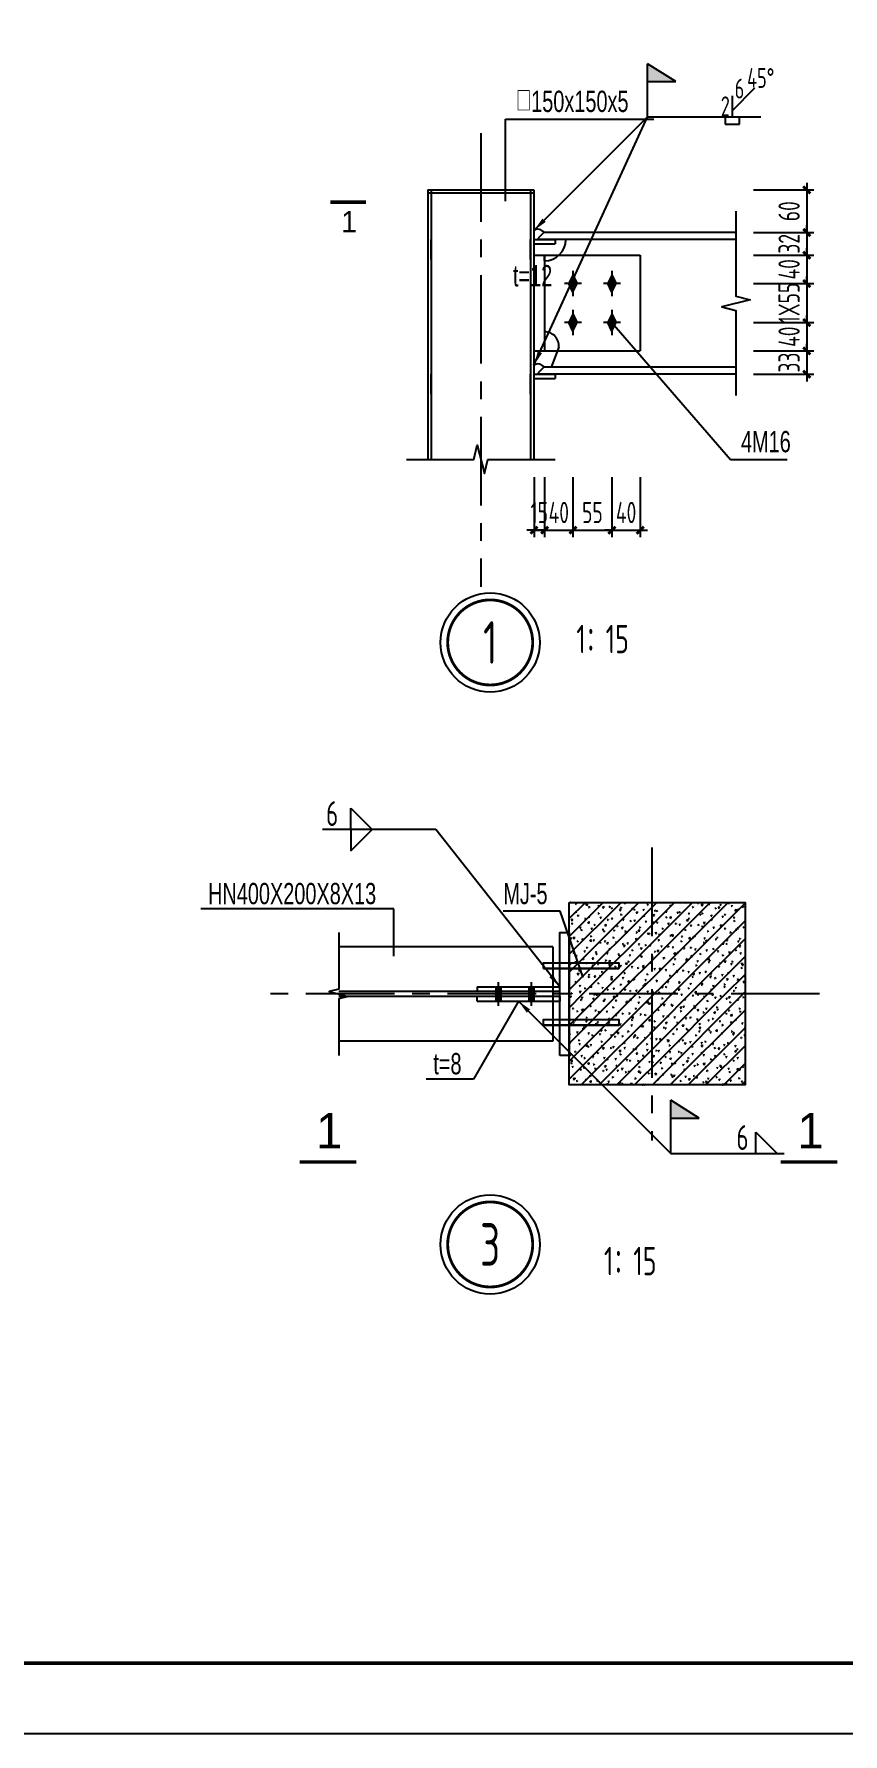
# Model space of a CAD drawing. Extents: x -803796 to -501762, y -1479216 to -846035.
# Drawn here: x -552556 to -535429, y -1336296 to -1300324 of the extents above; entities that cross this region are included whole.
import ezdxf
from ezdxf.enums import TextEntityAlignment as Align

# ---------------------------------------------------------------- set-up
doc = ezdxf.new("R2010")
doc.units = 0
doc.header["$LTSCALE"] = 1500
doc.linetypes.add('CENTER', pattern=[2, 1.25, -0.25, 0.25, -0.25])
doc.linetypes.add('DASHED', pattern=[19.05, 12.7, -6.35])
doc.layers.get('0').update_dxf_attribs({"linetype": 'CONTINUOUS'})
doc.layers.get('Defpoints').update_dxf_attribs({"linetype": 'CONTINUOUS'})
for name, color, linetype in [('AR-INT DECO', 140, 'CONTINUOUS'), ('AXIS', 253, 'CENTER'), ('AXIS_DIM', 3, 'CONTINUOUS'), ('BORDER', 7, 'CONTINUOUS'), ('HATCH', 254, 'CONTINUOUS'), ('NUM', 7, 'CONTINUOUS'), ('STXT_GB_THIN', 2, 'CONTINUOUS'), ('STXT_GB_TNDSH', 6, 'DASHED'), ('STXT_GEN_PDX', 7, 'CONTINUOUS'), ('STXT_LS_THIN', 8, 'CONTINUOUS'), ('STXT_XG_THIN', 2, 'CONTINUOUS'), ('STXT_XG_TNDSH', 6, 'DASHED'), ('TEXT', 7, 'CONTINUOUS'), ('THICK', 6, 'CONTINUOUS'), ('THIN', 7, 'CONTINUOUS')]:
    doc.layers.add(name, color=color, linetype=linetype)
doc.styles.add('TSSD_Dimension', font='Tssdeng.shx', dxfattribs={"width": 0.7, "bigfont": 'hztxt.shx'})
doc.styles.add('TSSD_Label', font='tj03-romans1.shx', dxfattribs={"width": 0.7, "bigfont": 'hztxt.shx'})
doc.styles.add('TSSD_NORM', font='tssdeng.shx', dxfattribs={"width": 0.7, "bigfont": 'hztxt.shx'})
doc.styles.add('TSSD_Num', font='tssdeng.shx', dxfattribs={"width": 0.7, "bigfont": 'hztxt.shx'})
doc.dimstyles.new('TSSD_10_150', dxfattribs={"dimtxt": 450, "dimasz": 150, "dimexe": 150, "dimexo": 375, "dimgap": 150, "dimtad": 1, "dimdec": 0, "dimlfac": 0.066667, "dimzin": 0, "dimdsep": 46, "dimtxsty": 'TSSD_Dimension', "dimblk": 'ARCHTICK', "dimblk1": 'ARCHTICK', "dimblk2": 'ARCHTICK', "dimcen": 0, "dimdle": 150, "dimclrt": 7, "dimadec": 0, "dimazin": 0, "dimtfac": 1, "dimtdec": 0, "dimtix": 1, "dimtmove": 2, "dimatfit": 3, "dimfxl": 1, "dimtolj": 1, "dimtzin": 0, "dimarcsym": 0})
doc.dimstyles.new('TSSD_LEADER_STYLE_300.0', dxfattribs={"dimtxt": 0.18, "dimasz": 300, "dimexe": 0.18, "dimexo": 0.0625, "dimgap": 0.09, "dimtad": 0, "dimtih": 1, "dimtoh": 1, "dimdec": 4, "dimzin": 0, "dimdsep": 46, "dimtxsty": 'Standard', "dimcen": 0.09, "dimadec": 0, "dimazin": 0, "dimtfac": 1, "dimtdec": 4, "dimtofl": 0, "dimtmove": 0, "dimatfit": 3, "dimfxl": 1, "dimtolj": 1, "dimtzin": 0, "dimarcsym": 0})
pattern_1 = [(50, (-262857.66, -396548.18), (239.086728, -20.91738), [25, -275]), (355, (-262857.66, -396548.18), (-46.250445, 250.73071), [20, -220]), (100.4514, (-262837.74, -396549.92), (192.83646, 229.81318), [21.24673, -233.71404]), (46.1842, (-262857.66, -396481.5), (355.74702, -55.173005), [37.5, -412.5]), (96.6356, (-262828, -396486.1), (311.55424, 324.70596), [31.8701, -350.571]), (351.1842, (-262857.66, -396481.5), (311.55398, 324.7062), [30, -330]), (21, (-262824.33, -396498.18), (198.969017, -134.206297), [25, -275]), (326, (-262824.33, -396498.18), (81.10511, 241.71668), [20, -220]), (71.4514, (-262807.75, -396509.36), (280.07421, 107.510166), [21.24673, -233.71404]), (45, (-262857.66, -396548.18), (-188.56181, 188.56181), [])]

# ---------------------------------------------------------------- blocks, each defined once
blk = doc.blocks.new('_ArchTick')
at = {"color": 0, "linetype": 'ByBlock', "const_width": 0.4}
blk.add_lwpolyline([(-0.5, -0.5), (0.5, 0.5)], dxfattribs=at)
blk = doc.blocks.new('*D463')
at = {"color": 0, "lineweight": -2, "transparency": 16777216}
for p, q in [((-541971, -1309699), (-541971, -1310974)), ((-541746, -1309699), (-541746, -1310974)), ((-541971, -1310824), (-542121, -1310824)), ((-541971, -1310824), (-541746, -1310824)), ((-541746, -1310824), (-541596, -1310824))]:
    blk.add_line(p, q, dxfattribs=at)
at = {"layer": 'Defpoints', "color": 0, "transparency": 16777216}
for p in [(-541971, -1309324), (-541746, -1309324), (-541746, -1310824)]:
    blk.add_point(p, dxfattribs=at)
at = {"color": 0, "lineweight": -2, "transparency": 16777216, "xscale": 150, "yscale": 150, "zscale": 150}
blk.add_blockref('_ArchTick', (-541971, -1310824), dxfattribs=at)
at = {"color": 0, "lineweight": -2, "transparency": 16777216, "xscale": 150, "yscale": 150, "zscale": 150, "rotation": 180}
blk.add_blockref('_ArchTick', (-541746, -1310824), dxfattribs=at)
at = {"color": 7, "transparency": 16777216, "insert": (-541859, -1310449), "char_height": 450, "attachment_point": 5, "style": 'TSSD_Dimension'}
blk.add_mtext('\\A1;15', dxfattribs=at)
blk = doc.blocks.new('*D464')
at = {"color": 0, "lineweight": -2, "transparency": 16777216}
for p, q in [((-541746, -1309699), (-541746, -1310974)), ((-541146, -1309699), (-541146, -1310974)), ((-541746, -1310824), (-541896, -1310824)), ((-541746, -1310824), (-541146, -1310824)), ((-541146, -1310824), (-540996, -1310824))]:
    blk.add_line(p, q, dxfattribs=at)
at = {"layer": 'Defpoints', "color": 0, "transparency": 16777216}
for p in [(-541746, -1309324), (-541146, -1309324), (-541146, -1310824)]:
    blk.add_point(p, dxfattribs=at)
at = {"color": 0, "lineweight": -2, "transparency": 16777216, "xscale": 150, "yscale": 150, "zscale": 150}
blk.add_blockref('_ArchTick', (-541746, -1310824), dxfattribs=at)
at = {"color": 0, "lineweight": -2, "transparency": 16777216, "xscale": 150, "yscale": 150, "zscale": 150, "rotation": 180}
blk.add_blockref('_ArchTick', (-541146, -1310824), dxfattribs=at)
at = {"color": 7, "transparency": 16777216, "insert": (-541446, -1310449), "char_height": 450, "attachment_point": 5, "style": 'TSSD_Dimension'}
blk.add_mtext('\\A1;40', dxfattribs=at)
blk = doc.blocks.new('*D465')
at = {"color": 0, "lineweight": -2, "transparency": 16777216}
for p, q in [((-541146, -1309699), (-541146, -1310974)), ((-540321, -1309699), (-540321, -1310974)), ((-541296, -1310824), (-540171, -1310824))]:
    blk.add_line(p, q, dxfattribs=at)
at = {"layer": 'Defpoints', "color": 0, "transparency": 16777216}
for p in [(-541146, -1309324), (-540321, -1309324), (-540321, -1310824)]:
    blk.add_point(p, dxfattribs=at)
at = {"color": 0, "lineweight": -2, "transparency": 16777216, "xscale": 150, "yscale": 150, "zscale": 150, "rotation": 180}
blk.add_blockref('_ArchTick', (-541146, -1310824), dxfattribs=at)
at = {"color": 0, "lineweight": -2, "transparency": 16777216, "xscale": 150, "yscale": 150, "zscale": 150}
blk.add_blockref('_ArchTick', (-540321, -1310824), dxfattribs=at)
at = {"color": 7, "transparency": 16777216, "insert": (-540734, -1310449), "char_height": 450, "attachment_point": 5, "style": 'TSSD_Dimension'}
blk.add_mtext('\\A1;55', dxfattribs=at)
blk = doc.blocks.new('*D466')
at = {"color": 0, "lineweight": -2, "transparency": 16777216}
for p, q in [((-540321, -1309699), (-540321, -1310974)), ((-539721, -1309699), (-539721, -1310974)), ((-540321, -1310824), (-540471, -1310824)), ((-540321, -1310824), (-539721, -1310824)), ((-539721, -1310824), (-539571, -1310824))]:
    blk.add_line(p, q, dxfattribs=at)
at = {"layer": 'Defpoints', "color": 0, "transparency": 16777216}
for p in [(-540321, -1309324), (-539721, -1309324), (-539721, -1310824)]:
    blk.add_point(p, dxfattribs=at)
at = {"color": 0, "lineweight": -2, "transparency": 16777216, "xscale": 150, "yscale": 150, "zscale": 150}
blk.add_blockref('_ArchTick', (-540321, -1310824), dxfattribs=at)
at = {"color": 0, "lineweight": -2, "transparency": 16777216, "xscale": 150, "yscale": 150, "zscale": 150, "rotation": 180}
blk.add_blockref('_ArchTick', (-539721, -1310824), dxfattribs=at)
at = {"color": 7, "transparency": 16777216, "insert": (-540021, -1310449), "char_height": 450, "attachment_point": 5, "style": 'TSSD_Dimension'}
blk.add_mtext('\\A1;40', dxfattribs=at)
blk = doc.blocks.new('*D467')
at = {"color": 0, "lineweight": -2, "transparency": 16777216}
for p, q in [((-537321, -1304524), (-536046, -1304524)), ((-536196, -1304524), (-536196, -1304374)), ((-536196, -1304524), (-536196, -1305004)), ((-537321, -1305004), (-536046, -1305004)), ((-536196, -1305004), (-536196, -1305154))]:
    blk.add_line(p, q, dxfattribs=at)
at = {"layer": 'Defpoints', "color": 0, "transparency": 16777216}
for p in [(-537696, -1304524), (-537696, -1305004), (-536196, -1305004)]:
    blk.add_point(p, dxfattribs=at)
at = {"color": 0, "lineweight": -2, "transparency": 16777216, "xscale": 150, "yscale": 150, "zscale": 150}
for p, rotation in [((-536196, -1304524), 270), ((-536196, -1305004), 90)]:
    blk.add_blockref('_ArchTick', p, dxfattribs=dict(at, rotation=rotation))
at = {"color": 7, "transparency": 16777216, "insert": (-536571, -1304764), "char_height": 450, "attachment_point": 5, "rotation": 90, "style": 'TSSD_Dimension'}
blk.add_mtext('\\A1;32', dxfattribs=at)
blk = doc.blocks.new('*D468')
at = {"color": 0, "lineweight": -2, "transparency": 16777216}
for p, q in [((-537321, -1305004), (-536046, -1305004)), ((-536196, -1305004), (-536196, -1304854)), ((-536196, -1305004), (-536196, -1305604)), ((-537321, -1305604), (-536046, -1305604)), ((-536196, -1305604), (-536196, -1305754))]:
    blk.add_line(p, q, dxfattribs=at)
at = {"layer": 'Defpoints', "color": 0, "transparency": 16777216}
for p in [(-537696, -1305004), (-537696, -1305604), (-536196, -1305604)]:
    blk.add_point(p, dxfattribs=at)
at = {"color": 0, "lineweight": -2, "transparency": 16777216, "xscale": 150, "yscale": 150, "zscale": 150}
for p, rotation in [((-536196, -1305004), 270), ((-536196, -1305604), 90)]:
    blk.add_blockref('_ArchTick', p, dxfattribs=dict(at, rotation=rotation))
at = {"color": 7, "transparency": 16777216, "insert": (-536571, -1305304), "char_height": 450, "attachment_point": 5, "rotation": 90, "style": 'TSSD_Dimension'}
blk.add_mtext('\\A1;40', dxfattribs=at)
blk = doc.blocks.new('*D469')
at = {"color": 0, "lineweight": -2, "transparency": 16777216}
for p, q in [((-537321, -1305604), (-536046, -1305604)), ((-536196, -1305604), (-536196, -1305454)), ((-536196, -1305604), (-536196, -1306429)), ((-537321, -1306429), (-536046, -1306429)), ((-536196, -1306429), (-536196, -1306579))]:
    blk.add_line(p, q, dxfattribs=at)
at = {"layer": 'Defpoints', "color": 0, "transparency": 16777216}
for p in [(-537696, -1305604), (-537696, -1306429), (-536196, -1306429)]:
    blk.add_point(p, dxfattribs=at)
at = {"color": 0, "lineweight": -2, "transparency": 16777216, "xscale": 150, "yscale": 150, "zscale": 150}
for p, rotation in [((-536196, -1305604), 270), ((-536196, -1306429), 90)]:
    blk.add_blockref('_ArchTick', p, dxfattribs=dict(at, rotation=rotation))
at = {"color": 7, "transparency": 16777216, "insert": (-536571, -1306017), "char_height": 450, "attachment_point": 5, "rotation": 90, "style": 'TSSD_Dimension'}
blk.add_mtext('\\A1;1X55', dxfattribs=at)
blk = doc.blocks.new('*D470')
at = {"color": 0, "lineweight": -2, "transparency": 16777216}
for p, q in [((-537321, -1306429), (-536046, -1306429)), ((-536196, -1306429), (-536196, -1306279)), ((-536196, -1306429), (-536196, -1307029)), ((-537321, -1307029), (-536046, -1307029)), ((-536196, -1307029), (-536196, -1307179))]:
    blk.add_line(p, q, dxfattribs=at)
at = {"layer": 'Defpoints', "color": 0, "transparency": 16777216}
for p in [(-537696, -1306429), (-537696, -1307029), (-536196, -1307029)]:
    blk.add_point(p, dxfattribs=at)
at = {"color": 0, "lineweight": -2, "transparency": 16777216, "xscale": 150, "yscale": 150, "zscale": 150}
for p, rotation in [((-536196, -1306429), 270), ((-536196, -1307029), 90)]:
    blk.add_blockref('_ArchTick', p, dxfattribs=dict(at, rotation=rotation))
at = {"color": 7, "transparency": 16777216, "insert": (-536571, -1306729), "char_height": 450, "attachment_point": 5, "rotation": 90, "style": 'TSSD_Dimension'}
blk.add_mtext('\\A1;40', dxfattribs=at)
blk = doc.blocks.new('*D471')
at = {"color": 0, "lineweight": -2, "transparency": 16777216}
for p, q in [((-537321, -1307029), (-536046, -1307029)), ((-536196, -1307029), (-536196, -1306879)), ((-536196, -1307029), (-536196, -1307524)), ((-537321, -1307524), (-536046, -1307524)), ((-536196, -1307524), (-536196, -1307674))]:
    blk.add_line(p, q, dxfattribs=at)
at = {"layer": 'Defpoints', "color": 0, "transparency": 16777216}
for p in [(-537696, -1307029), (-537696, -1307524), (-536196, -1307524)]:
    blk.add_point(p, dxfattribs=at)
at = {"color": 0, "lineweight": -2, "transparency": 16777216, "xscale": 150, "yscale": 150, "zscale": 150}
for p, rotation in [((-536196, -1307029), 270), ((-536196, -1307524), 90)]:
    blk.add_blockref('_ArchTick', p, dxfattribs=dict(at, rotation=rotation))
at = {"color": 7, "transparency": 16777216, "insert": (-536571, -1307277), "char_height": 450, "attachment_point": 5, "rotation": 90, "style": 'TSSD_Dimension'}
blk.add_mtext('\\A1;33', dxfattribs=at)
blk = doc.blocks.new('_WELD001')
at = {"linetype": 'ByBlock'}
blk.add_hatch(color=0, dxfattribs=at).paths.add_polyline_path([(0, 1.5), (0, 1), (0.8, 1)])
at = {"color": 0, "linetype": 'ByBlock'}
for p, q in [((0, 0), (0, 1.5)), ((0.8, 1), (0, 1.5)), ((0, 1), (0.8, 1))]:
    blk.add_line(p, q, dxfattribs=at)
blk = doc.blocks.new('_WELD008')
at = {"color": 0, "linetype": 'ByBlock'}
for p, q in [((0, 0.3), (1.061, 1.361)), ((0, 0), (0, 1))]:
    blk.add_line(p, q, dxfattribs=at)
for tag, p in [('B', (0.288, 0.856)), ('C', (1.286, 1.416)), ('A', (-0.303, -0.009))]:
    blk.add_attdef(tag, text='', height=0.8, dxfattribs=at).set_placement(p, align=Align.CENTER)
blk = doc.blocks.new('_WELD002')
at = {"color": 0, "linetype": 'ByBlock'}
for p, q in [((0.5, 1), (0, 1)), ((0, 0), (0.5, 0)), ((0.5, 0), (0.5, 1))]:
    blk.add_line(p, q, dxfattribs=at)
blk = doc.blocks.new('*D472')
at = {"color": 0, "lineweight": -2, "transparency": 16777216}
for p, q in [((-536196, -1303474), (-536196, -1304674)), ((-537321, -1303624), (-536046, -1303624)), ((-537321, -1304524), (-536046, -1304524))]:
    blk.add_line(p, q, dxfattribs=at)
at = {"layer": 'Defpoints', "color": 0, "transparency": 16777216}
for p in [(-537696, -1303624), (-537696, -1304524), (-536196, -1304524)]:
    blk.add_point(p, dxfattribs=at)
at = {"color": 0, "lineweight": -2, "transparency": 16777216, "xscale": 150, "yscale": 150, "zscale": 150}
for p, rotation in [((-536196, -1303624), 90), ((-536196, -1304524), 270)]:
    blk.add_blockref('_ArchTick', p, dxfattribs=dict(at, rotation=rotation))
at = {"color": 7, "transparency": 16777216, "insert": (-536571, -1304074), "char_height": 450, "attachment_point": 5, "rotation": 90, "style": 'TSSD_Dimension'}
blk.add_mtext('\\A1;60', dxfattribs=at)
blk = doc.blocks.new('ts_idx2')
at = {"color": 0, "linetype": 'ByBlock', "lineweight": -2, "const_width": 0.0333}
blk.add_lwpolyline([(-0.5, 0, 1), (0.5, 0, 1)], format="xyb", close=True, dxfattribs=at)
at = {"color": 0, "linetype": 'ByBlock', "lineweight": -2}
blk.add_circle((0, 0), 0.583, dxfattribs=at)
at = {"color": 0, "linetype": 'ByBlock', "lineweight": -2, "style": 'TSSD_Num', "width": 0.7}
blk.add_attdef('A', text='', height=0.5, dxfattribs=at).set_placement((0, 0), align=Align.MIDDLE_CENTER)
blk = doc.blocks.new('_WELD004')
at = {"color": 0, "linetype": 'ByBlock'}
for p, q in [((0, 1), (1, 0)), ((0, 0), (0, 1))]:
    blk.add_line(p, q, dxfattribs=at)
blk = doc.blocks.new('A$C2C5862AE')
at = {"layer": 'AR-INT DECO'}
for p, q in [((-1459, 1712), (-1459, 118)), ((-1339, 1712), (-1339, 118)), ((-259, 1712), (-259, 118)), ((-139, 1712), (-139, 118))]:
    blk.add_line(p, q, dxfattribs=at)
for points in [[(-1459, 1712), (-1339, 1712), (-1339, 118), (-1459, 118)], [(-259, 1712), (-139, 1712), (-139, 118), (-259, 118)], [(-2099, 1370), (501, 1370), (501, 1170), (-2099, 1170)]]:
    blk.add_lwpolyline(points, close=True, dxfattribs=at)

msp = doc.modelspace()

# ---------------------------------------------------------------- hatches: boundary and pattern name
at = {"layer": 'HATCH'}
h = msp.add_hatch(dxfattribs=at)
h.set_pattern_fill('ARMOREDW', color=256, scale=33.333333, style=0)
h.set_pattern_definition(pattern_1)
h.paths.add_polyline_path([(-539275, -1318698.3), (-541225, -1318698.3), (-541225, -1320637.6), (-539275, -1320637.6)])
h = msp.add_hatch(dxfattribs=at)
h.set_pattern_fill('ARMOREDW', color=256, scale=33.333333, style=0)
h.set_pattern_definition(pattern_1)
h.paths.add_polyline_path([(-537503.5, -1318698.3), (-539275, -1318698.3), (-539275, -1320637.6), (-537503.5, -1320637.6)])
h = msp.add_hatch(dxfattribs=at)
h.set_pattern_fill('ARMOREDW', color=256, scale=33.333333, style=0)
h.set_pattern_definition(pattern_1)
h.paths.add_polyline_path([(-539275, -1320637.6), (-541225, -1320637.6), (-541225, -1322560.9), (-539275, -1322560.9)])
h = msp.add_hatch(dxfattribs=at)
h.set_pattern_fill('ARMOREDW', color=256, scale=33.333333, style=0)
h.set_pattern_definition(pattern_1)
h.paths.add_polyline_path([(-537503.5, -1320637.6), (-539275, -1320637.6), (-539275, -1322560.9), (-537503.5, -1322560.9)])
at = {"layer": 'STXT_LS_THIN'}
for points in [[(-541146.1, -1305424.4), (-541056.1, -1305604.4), (-541146.1, -1305784.4), (-541236.1, -1305604.4)], [(-540321.1, -1305424.4), (-540231.1, -1305604.4), (-540321.1, -1305784.4), (-540411.1, -1305604.4)], [(-541146.1, -1306249.4), (-541056.1, -1306429.4), (-541146.1, -1306609.4), (-541236.1, -1306429.4)], [(-540321.1, -1306249.4), (-540231.1, -1306429.4), (-540321.1, -1306609.4), (-540411.1, -1306429.4)]]:
    msp.add_hatch(color=256, dxfattribs=at).paths.add_polyline_path(points)

# ---------------------------------------------------------------- linework, layer by layer
for p, q in [((-542571.1, -1303864.4), (-542571.1, -1302124.4)), ((-542571.1, -1302124.4), (-539430.9, -1302124.4)), ((-539571.1, -1302079.4), (-537171.1, -1302079.4)), ((-540321.1, -1306429.4), (-537814, -1309324.4)), ((-537814, -1309324.4), (-536614, -1309324.4))]:
    msp.add_line(p, q)
at = {"layer": 'AR-INT DECO'}
for p, q in [((-544045.9, -1317157.6), (-546445.9, -1317157.6)), ((-544935, -1318837.6), (-549021.6, -1318837.6)), ((-544935, -1319837.6), (-544935, -1318837.6)), ((-542300, -1320787.6), (-543252.6, -1322437.6)), ((-543252.6, -1322437.6), (-544252.6, -1322437.6)), ((-539075, -1324012.6), (-536675, -1324012.6))]:
    msp.add_line(p, q, dxfattribs=at)
msp.add_lwpolyline([(-541225, -1318698.3), (-537503.5, -1318698.3), (-537503.5, -1322560.9), (-541225, -1322560.9)], close=True, dxfattribs=at)
at = {"layer": 'AXIS'}
for p, q in [((-543096.1, -1302424.4), (-543096.1, -1312024.4)), ((-539475, -1317537.6), (-539475, -1323737.6)), ((-542725, -1320887.6), (-542725, -1320387.6)), ((-542025, -1320887.6), (-542025, -1320387.6)), ((-535925, -1320637.6), (-547705, -1320637.6))]:
    msp.add_line(p, q, dxfattribs=at)
at = {"layer": 'BORDER', "elevation": -3.1}
msp.add_lwpolyline([(-590861.8, -1336296), (-590861.8, -1273296), (-501761.8, -1273296), (-501761.8, -1336296)], close=True, dxfattribs=at)
at = {"layer": 'BORDER', "const_width": 75, "elevation": -3.1}
msp.add_lwpolyline([(-587111.8, -1334796), (-587111.8, -1274796), (-503261.8, -1274796), (-503261.8, -1334796)], close=True, dxfattribs=at)
at = {"layer": 'STXT_GB_THIN'}
for p, q in [((-541971.1, -1304674.4), (-541521.1, -1304674.4)), ((-541971.1, -1304674.4), (-541971.1, -1304764.4)), ((-541521.1, -1304674.4), (-541521.1, -1304764.4)), ((-541971.1, -1304764.4), (-541521.1, -1304764.4)), ((-541971.1, -1305004.4), (-539721.1, -1305004.4)), ((-539721.1, -1305004.4), (-539721.1, -1307029.4)), ((-541971.1, -1307029.4), (-539721.1, -1307029.4)), ((-541971.1, -1307524.4), (-541521.1, -1307524.4)), ((-541971.1, -1307524.4), (-541971.1, -1307614.4)), ((-541521.1, -1307524.4), (-541521.1, -1307614.4)), ((-541971.1, -1307614.4), (-541521.1, -1307614.4))]:
    msp.add_line(p, q, dxfattribs=at)
for centre in [(-541888.2, -1304605.2), (-541888.2, -1307455.2)]:
    msp.add_arc(centre, 150.6, 32.4322, 123.37828, dxfattribs=at)
at = {"layer": 'STXT_GB_TNDSH'}
for p, q in [((-544146.1, -1304074.4), (-544146.1, -1304494.4)), ((-542046.1, -1304074.4), (-542046.1, -1304494.4)), ((-544146.1, -1305094.4), (-544146.1, -1304674.4)), ((-542046.1, -1305094.4), (-542046.1, -1304674.4)), ((-544146.1, -1306924.4), (-544146.1, -1307344.4)), ((-542046.1, -1306924.4), (-542046.1, -1307344.4)), ((-544146.1, -1307944.4), (-544146.1, -1307524.4)), ((-542046.1, -1307944.4), (-542046.1, -1307524.4)), ((-543175, -1320487.6), (-541425, -1320487.6)), ((-543175, -1320487.6), (-543175, -1320587.6)), ((-541425, -1320587.6), (-541425, -1320487.6)), ((-541425, -1320587.6), (-543175, -1320587.6)), ((-541425, -1320687.6), (-543175, -1320687.6)), ((-543175, -1320787.6), (-543175, -1320687.6)), ((-543175, -1320787.6), (-541425, -1320787.6)), ((-541425, -1320687.6), (-541425, -1320787.6))]:
    msp.add_line(p, q, dxfattribs=at)
at = {"layer": 'STXT_GEN_PDX'}
for points in [[(-537696.1, -1304074.4), (-537696.1, -1305874.4), (-537396.1, -1305949.4), (-537996.1, -1306099.4), (-537696.1, -1306174.4), (-537696.1, -1307974.4)], [(-544671.1, -1309324.4), (-543246.1, -1309324.4), (-543171.1, -1309024.4), (-543021.1, -1309624.4), (-542946.1, -1309324.4), (-541521.1, -1309324.4)], [(-546105, -1319337.6), (-546105, -1320537.6), (-546305, -1320587.6), (-545905, -1320687.6), (-546105, -1320737.6), (-546105, -1321937.6)]]:
    msp.add_lwpolyline(points, dxfattribs=at)
at = {"layer": 'STXT_LS_THIN'}
for p, q in [((-541146.1, -1305334.4), (-541146.1, -1305874.4)), ((-540321.1, -1305334.4), (-540321.1, -1305874.4)), ((-540966.1, -1305604.4), (-541326.1, -1305604.4)), ((-541146.1, -1305424.4), (-541236.1, -1305604.4)), ((-541146.1, -1305784.4), (-541236.1, -1305604.4)), ((-541146.1, -1305424.4), (-541056.1, -1305604.4)), ((-541146.1, -1305784.4), (-541056.1, -1305604.4)), ((-540141.1, -1305604.4), (-540501.1, -1305604.4)), ((-540321.1, -1305424.4), (-540411.1, -1305604.4)), ((-540321.1, -1305784.4), (-540411.1, -1305604.4)), ((-540321.1, -1305424.4), (-540231.1, -1305604.4)), ((-540321.1, -1305784.4), (-540231.1, -1305604.4)), ((-540966.1, -1306429.4), (-541326.1, -1306429.4)), ((-541146.1, -1306249.4), (-541236.1, -1306429.4)), ((-541146.1, -1306609.4), (-541236.1, -1306429.4)), ((-541146.1, -1306159.4), (-541146.1, -1306699.4)), ((-541146.1, -1306249.4), (-541056.1, -1306429.4)), ((-541146.1, -1306609.4), (-541056.1, -1306429.4)), ((-540141.1, -1306429.4), (-540501.1, -1306429.4)), ((-540321.1, -1306249.4), (-540411.1, -1306429.4)), ((-540321.1, -1306609.4), (-540411.1, -1306429.4)), ((-540321.1, -1306159.4), (-540321.1, -1306699.4)), ((-540321.1, -1306249.4), (-540231.1, -1306429.4)), ((-540321.1, -1306609.4), (-540231.1, -1306429.4))]:
    msp.add_line(p, q, dxfattribs=at)
at = {"layer": 'STXT_LS_THIN', "const_width": 150}
for points in [[(-542725, -1320487.6), (-542725, -1320787.6)], [(-542025, -1320487.6), (-542025, -1320787.6)]]:
    msp.add_lwpolyline(points, dxfattribs=at)
at = {"layer": 'STXT_XG_THIN'}
for p, q in [((-544221.1, -1303624.4), (-544221.1, -1309324.4)), ((-544221.1, -1303624.4), (-541971.1, -1303624.4)), ((-544221.1, -1303684.4), (-541971.1, -1303684.4)), ((-541971.1, -1303624.4), (-541971.1, -1309324.4)), ((-541761.1, -1304524.4), (-541881.1, -1304644.4)), ((-541881.1, -1304644.4), (-541881.1, -1304674.4)), ((-537696.1, -1304674.4), (-541881.1, -1304674.4)), ((-537696.1, -1304524.4), (-541761.1, -1304524.4)), ((-541746.1, -1305124.4), (-541746.1, -1305004.4)), ((-541746.1, -1306624.4), (-541746.1, -1307029.4)), ((-541447.3, -1306951.1), (-541611.1, -1307374.4)), ((-541761.1, -1307374.4), (-541881.1, -1307494.4)), ((-541881.1, -1307494.4), (-541881.1, -1307524.4)), ((-537696.1, -1307524.4), (-541881.1, -1307524.4)), ((-537696.1, -1307374.4), (-541761.1, -1307374.4)), ((-541575, -1319637.6), (-546105, -1319637.6)), ((-541575, -1319637.6), (-541575, -1321637.6)), ((-541575, -1321637.6), (-546105, -1321637.6))]:
    msp.add_line(p, q, dxfattribs=at)
for centre, radius, start, end in [((-541746.1, -1304674.4), 450, 270, 0), ((-541746.1, -1306924.4), 300, 354.89144, 90)]:
    msp.add_arc(centre, radius, start, end, dxfattribs=at)
at = {"layer": 'STXT_XG_TNDSH'}
for p, q in [((-544146.1, -1303624.4), (-544146.1, -1309324.4)), ((-542046.1, -1303624.4), (-542046.1, -1309324.4)), ((-541746.1, -1305004.4), (-541746.1, -1307029.4)), ((-541575, -1320587.6), (-546105, -1320587.6)), ((-541575, -1320687.6), (-546105, -1320687.6)), ((-541575, -1320587.6), (-541575, -1320687.6))]:
    msp.add_line(p, q, dxfattribs=at)
at = {"layer": 'TEXT'}
for p, q in [((-541420.3, -1318887.3), (-542620.3, -1318887.3)), ((-540927.3, -1320287.8), (-541420.3, -1318887.3))]:
    msp.add_line(p, q, dxfattribs=at)
at = {"layer": 'THICK', "const_width": 75}
for points in [[(-545529.5, -1303883), (-546279.5, -1303883)], [(-545733.8, -1324193), (-546933.8, -1324193)], [(-536746.2, -1324193), (-535546.2, -1324193)]]:
    msp.add_lwpolyline(points, dxfattribs=at)

# ---------------------------------------------------------------- block references
at = {"xscale": 750, "yscale": 750, "zscale": 750}
msp.add_blockref('_WELD001', (-539571.1, -1302079.4), dxfattribs=at)
ref = msp.add_blockref('_WELD008', (-537771.1, -1302079.4), dxfattribs=dict(xscale=450, yscale=450, zscale=450))
ref.add_attrib('6', '6', dxfattribs={"height": 420, "style": 'TSSD_Dimension', "width": 0.7}).set_placement((-537621.1, -1301479.4), align=Align.MIDDLE_CENTER)
ref.add_attrib('2', '2', dxfattribs={"height": 420, "style": 'TSSD_Dimension', "width": 0.7}).set_placement((-537921.1, -1301854.4), align=Align.MIDDLE_CENTER)
ref.add_attrib('45%%d', '45%%d', dxfattribs={"height": 420, "style": 'TSSD_Dimension', "width": 0.7}).set_placement((-537171.1, -1301254.4), align=Align.MIDDLE_CENTER)
at = {"xscale": 300, "yscale": 300, "zscale": 300, "rotation": 270}
msp.add_blockref('_WELD002', (-537921.1, -1302079.4), dxfattribs=at)
at = {"layer": 'AR-INT DECO'}
for name, p, xscale, yscale, zscale in [('_WELD004', (-545845.9, -1317157.6), 450, 450, 450), ('_WELD001', (-539075, -1324012.6), 750, 750, 750), ('_WELD004', (-537275, -1324012.6), 450, 450, 450)]:
    msp.add_blockref(name, p, dxfattribs=dict(at, xscale=xscale, yscale=yscale, zscale=zscale))
at = {"layer": 'AR-INT DECO', "xscale": -450, "yscale": 449.9999999999998, "zscale": 450, "rotation": 180}
msp.add_blockref('_WELD004', (-545845.9, -1317157.6), dxfattribs=at)
at = {"layer": 'AR-INT DECO', "rotation": 90}
msp.add_blockref('A$C2C5862AE', (-540054.5, -1319839.1), dxfattribs=at)
at = {"layer": 'AXIS_DIM'}
ref = msp.add_blockref('ts_idx2', (-542898.6, -1325937.6), dxfattribs=dict(at, xscale=1800, yscale=1800, zscale=1800))
ref.add_attrib('1', '3', dxfattribs={"height": 900, "style": 'TSSD_Num', "width": 0.7}).set_placement((-542898.6, -1325937.6), align=Align.MIDDLE_CENTER)
at = {"layer": 'THIN'}
ref = msp.add_blockref('ts_idx2', (-542898.6, -1313199.1), dxfattribs=dict(at, xscale=1800, yscale=1800, zscale=1800))
ref.add_attrib('1', '1', dxfattribs={"height": 900, "style": 'TSSD_Num', "width": 0.7}).set_placement((-542898.6, -1313199.1), align=Align.MIDDLE_CENTER)

# ---------------------------------------------------------------- texts
at = {"style": 'TSSD_Label', "width": 0.7}
for s, p in [('□150x150x5', (-542346.1, -1301974.4)), (' t=12', (-542533.6, -1305664.4)), ('4M16', (-537589, -1309174.4))]:
    msp.add_text(s, height=450, dxfattribs=at).set_placement(p)
at = {"layer": 'AR-INT DECO', "width": 0.7}
for s, height, style, p in [('6', 525, 'TSSD_Dimension', (-546370.9, -1317082.6)), ('HN400X200X8X13', 450, 'TSSD_Label', (-548871.6, -1318737.6)), ('t=8', 450, 'TSSD_Label', (-544102.6, -1322337.6)), ('6', 525, 'TSSD_Dimension', (-537683.7, -1323937.6))]:
    msp.add_text(s, height=height, dxfattribs=dict(at, style=style)).set_placement(p)
at = {"layer": 'NUM', "style": 'TSSD_NORM', "width": 0.7}
for p in [(-541329.5, -1313607.4), (-540744.7, -1326769.1)]:
    msp.add_text(' 1：15', height=600, dxfattribs=at).set_placement(p, align=Align.BOTTOM_LEFT)
at = {"layer": 'TEXT', "style": 'TSSD_Label', "width": 0.7}
msp.add_text('MJ-5', height=450, dxfattribs=at).set_placement((-542620.3, -1318737.3))
at = {"layer": 'THICK', "style": 'TSSD_Label'}
for height, p in [(450, (-546054.5, -1304520.5)), (750, (-546583.8, -1323905.5)), (750, (-536396.2, -1323905.5))]:
    msp.add_text('1', height=height, dxfattribs=at).set_placement(p)

# ---------------------------------------------------------------- dimensions: what is measured, and where the dimension line sits
for base, p1, p2, picture, middle in [((-536196.1, -1304524.4), (-537696.1, -1303624.4), (-537696.1, -1304524.4), '*D472', (-536571.1, -1304074.4)), ((-536196.1, -1305004.4), (-537696.1, -1304524.4), (-537696.1, -1305004.4), '*D467', (-536571.1, -1304764.4)), ((-536196.1, -1305604.4), (-537696.1, -1305004.4), (-537696.1, -1305604.4), '*D468', (-536571.1, -1305304.4)), ((-536196.1, -1307029.4), (-537696.1, -1306429.4), (-537696.1, -1307029.4), '*D470', (-536571.1, -1306729.4)), ((-536196.1, -1307524.4), (-537696.1, -1307029.4), (-537696.1, -1307524.4), '*D471', (-536571.1, -1307276.9))]:
    dim = msp.add_linear_dim(base=base, p1=p1, p2=p2, angle=90, dimstyle='TSSD_10_150')
    dim.commit()
    dim.dimension.update_dxf_attribs({"geometry": picture, "text_midpoint": middle})
dim = msp.add_linear_dim(base=(-536196.1, -1306429.4), p1=(-537696.1, -1305604.4), p2=(-537696.1, -1306429.4), angle=90, text='1X55', dimstyle='TSSD_10_150')
dim.commit()
dim.dimension.update_dxf_attribs({"geometry": '*D469', "text_midpoint": (-536571.1, -1306016.9)})
for base, p1, p2, picture, middle in [((-541746.1, -1310824.4), (-541971.1, -1309324.4), (-541746.1, -1309324.4), '*D463', (-541858.6, -1310449.4)), ((-541146.1, -1310824.4), (-541746.1, -1309324.4), (-541146.1, -1309324.4), '*D464', (-541446.1, -1310449.4)), ((-540321.1, -1310824.4), (-541146.1, -1309324.4), (-540321.1, -1309324.4), '*D465', (-540733.6, -1310449.4)), ((-539721.1, -1310824.4), (-540321.1, -1309324.4), (-539721.1, -1309324.4), '*D466', (-540021.1, -1310449.4))]:
    dim = msp.add_linear_dim(base=base, p1=p1, p2=p2, dimstyle='TSSD_10_150')
    dim.commit()
    dim.dimension.update_dxf_attribs({"geometry": picture, "text_midpoint": middle})

# ---------------------------------------------------------------- leaders
for points in [[(-541971.1, -1304479.4), (-539571.1, -1302079.4)], [(-541971.1, -1307329.4), (-539571.1, -1302079.4)]]:
    msp.add_leader(points, dimstyle='TSSD_LEADER_STYLE_300.0')
at = {"layer": 'AR-INT DECO'}
for points in [[(-541425, -1320487.6), (-544045.9, -1317157.6)], [(-542300, -1320787.6), (-539075, -1324012.6)]]:
    msp.add_leader(points, dimstyle='TSSD_LEADER_STYLE_300.0', dxfattribs=at)

doc.saveas('drawing.dxf')
